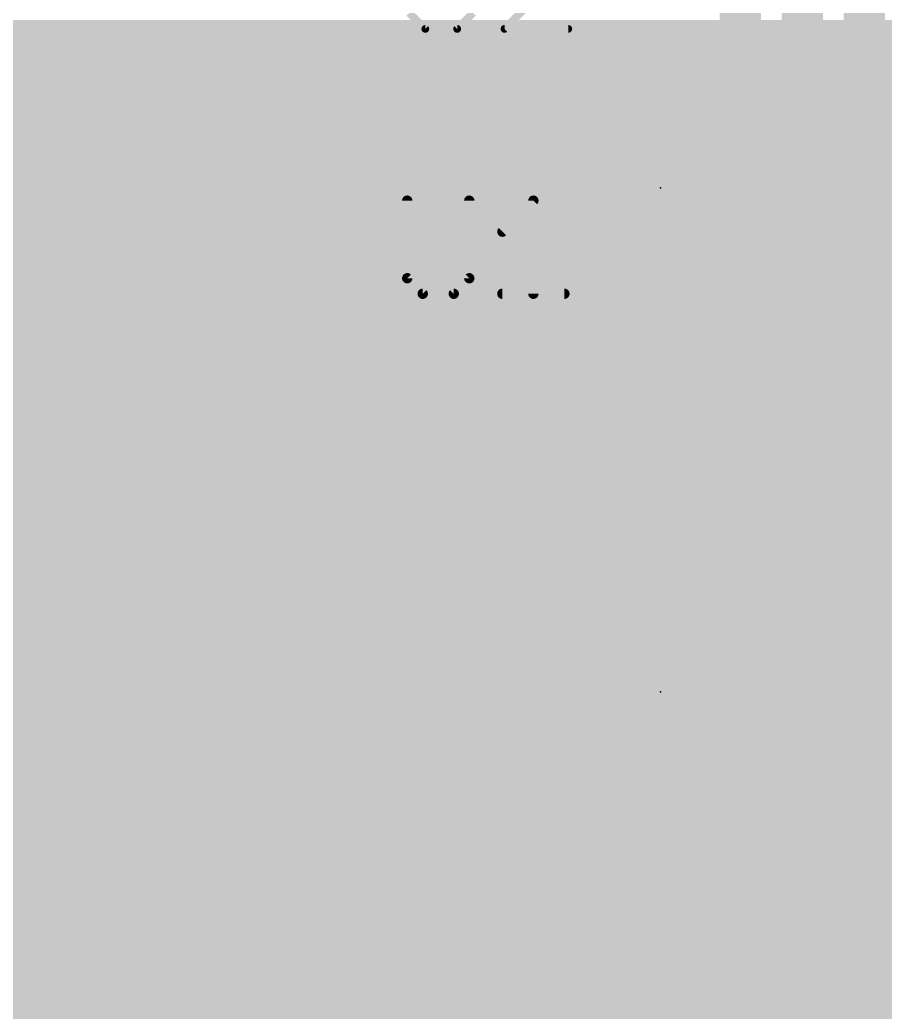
# Model space of a CAD drawing. Extents: x -0.2 to 42.2, y -0.3 to 59.1.
# Drawn here: x 8.31 to 16.82, y 19.71 to 29.46 of the extents above; entities that cross this region are included whole.
import ezdxf

# ---------------------------------------------------------------- set-up
doc = ezdxf.new("R2010")
doc.units = 0
for name, color, linetype in [('1', 22, 'CONTINUOUS'), ('16', 175, 'CONTINUOUS'), ('18', 82, 'CONTINUOUS'), ('21', 253, 'CONTINUOUS'), ('23', 7, 'CONTINUOUS'), ('25', 253, 'CONTINUOUS'), ('29', 253, 'CONTINUOUS'), ('30', 253, 'CONTINUOUS')]:
    doc.layers.add(name, color=color, linetype=linetype)

# ---------------------------------------------------------------- blocks, each defined once
blk = doc.blocks.new('RECT')
blk.add_solid([(-0.5, -0.5), (0.5, -0.5), (-0.5, 0.5), (0.5, 0.5)])
blk = doc.blocks.new('ROUNDV')
at = {"const_width": 0.5}
blk.add_lwpolyline([(0, -0.25, 1), (0, 0.25, 1), (0, -0.25)], format="xyb", dxfattribs=at)

msp = doc.modelspace()

# ---------------------------------------------------------------- linework, layer by layer
at = {"layer": '1'}
for points, const_width in [([(16.6116, 29.1209), (16.6116, 30.0933)], 0.4064), ([(16.002, 29.972), (16.002, 27.838)], 0.4064), ([(15.3924, 29.7195), (15.3924, 29.1209)], 0.4064), ([(4.9664, 29.2608), (15.3924, 29.2608)], 0.4064), ([(16.6116, 29.2608), (19.7104, 29.2608)], 0.4064), ([(12.3228, 29.1717), (12.2065, 29.1405)], 0.4064), ([(12.9862, 29.1717), (12.3228, 29.1717)], 0.4064), ([(12.9862, 28.0098), (12.9862, 29.1717)], 0.4064), ([(14.0432, 29.1717), (13.3798, 29.1717)], 0.4064), ([(13.3798, 29.1717), (13.3798, 28.0098)], 0.4064), ([(14.1595, 29.1405), (14.0432, 29.1717)], 0.4064), ([(12.1023, 29.0804), (12.0171, 28.9952)], 0.4064), ([(12.2065, 29.1405), (12.1023, 29.0804)], 0.4064), ([(14.2637, 29.0804), (14.1595, 29.1405)], 0.4064), ([(14.3489, 28.9952), (14.2637, 29.0804)], 0.4064), ([(15.0587, 29.1209), (14.8206, 28.8828)], 0.4064), ([(15.3924, 29.1209), (15.0587, 29.1209)], 0.4064), ([(16.9953, 29.1209), (16.6116, 29.1209)], 0.4064), ([(17.2334, 28.8828), (16.9953, 29.1209)], 0.4064), ([(12.0171, 28.9952), (11.957, 28.891)], 0.4064), ([(14.409, 28.891), (14.3489, 28.9952)], 0.4064), ([(11.957, 28.891), (11.9258, 28.7747)], 0.4064), ([(14.4402, 28.7747), (14.409, 28.891)], 0.4064), ([(14.8206, 28.8828), (14.8206, 26.7432)], 0.4064), ([(4.9664, 28.8544), (11.9472, 28.8544)], 0.4064), ([(11.9258, 28.7747), (11.9258, 28.0098)], 0.4064), ([(12.9862, 28.8544), (13.3798, 28.8544)], 0.4064), ([(14.4188, 28.8544), (14.8206, 28.8544)], 0.4064), ([(14.4402, 28.0098), (14.4402, 28.7747)], 0.4064), ([(4.4196, 28.448), (11.9258, 28.448)], 0.4064), ([(12.9862, 28.448), (13.3798, 28.448)], 0.4064), ([(14.4402, 28.448), (14.8206, 28.448)], 0.4064), ([(4.4196, 28.0416), (11.9258, 28.0416)], 0.4064), ([(11.9258, 28.0098), (12.9862, 28.0098)], 0.4064), ([(12.9862, 28.0416), (13.3798, 28.0416)], 0.4064), ([(13.3798, 28.0098), (12.9862, 28.0098)], 0.4064), ([(12.9862, 28.0098), (12.9862, 27.6162)], 0.4064), ([(13.3798, 27.6162), (13.3798, 28.0098)], 0.4064), ([(13.3798, 28.0098), (14.4402, 28.0098)], 0.4064), ([(14.4402, 28.0416), (14.8206, 28.0416)], 0.4064), ([(16.027, 27.813), (17.272, 27.813)], 0.6096), ([(16.002, 27.838), (16.027, 27.813)], 0.4064), ([(4.4196, 27.6352), (12.9862, 27.6352)], 0.4064), ([(12.9862, 27.6162), (11.9258, 27.6162)], 0.4064), ([(11.9258, 27.6162), (11.9258, 26.8513)], 0.4064), ([(12.9862, 26.4543), (12.9862, 27.6162)], 0.4064), ([(12.9862, 27.6162), (13.3798, 27.6162)], 0.4064), ([(13.3798, 27.6352), (14.8206, 27.6352)], 0.4064), ([(13.3798, 27.6162), (13.3798, 26.4543)], 0.4064), ([(14.4402, 27.6162), (13.3798, 27.6162)], 0.4064), ([(14.4402, 26.8513), (14.4402, 27.6162)], 0.4064), ([(4.4196, 27.2288), (11.9258, 27.2288)], 0.4064), ([(12.9862, 27.2288), (13.3798, 27.2288)], 0.4064), ([(14.4402, 27.2288), (14.8206, 27.2288)], 0.4064), ([(4.4196, 26.8224), (11.9335, 26.8224)], 0.4064), ([(11.9258, 26.8513), (11.957, 26.735)], 0.4064), ([(12.9862, 26.8224), (13.3798, 26.8224)], 0.4064), ([(14.409, 26.735), (14.4402, 26.8513)], 0.4064), ([(14.4325, 26.8224), (14.8206, 26.8224)], 0.4064), ([(11.957, 26.735), (12.0171, 26.6308)], 0.4064), ([(14.3489, 26.6308), (14.409, 26.735)], 0.4064), ([(14.8206, 26.7432), (15.0587, 26.5051)], 0.4064), ([(12.0171, 26.6308), (12.1023, 26.5456)], 0.4064), ([(14.2637, 26.5456), (14.3489, 26.6308)], 0.4064), ([(12.1023, 26.5456), (12.2065, 26.4855)], 0.4064), ([(14.1595, 26.4855), (14.2637, 26.5456)], 0.4064), ([(12.2065, 26.4855), (12.3228, 26.4543)], 0.4064), ([(12.3228, 26.4543), (12.9862, 26.4543)], 0.4064), ([(13.3798, 26.4543), (14.0432, 26.4543)], 0.4064), ([(14.0432, 26.4543), (14.1595, 26.4855)], 0.4064), ([(15.0587, 26.5051), (16.5354, 26.5051)], 0.4064), ([(16.5354, 26.5051), (16.5354, 25.0664)], 0.4064), ([(4.4196, 26.416), (16.5354, 26.416)], 0.4064), ([(10.3283, 26.2377), (10.212, 26.2065)], 0.4064), ([(11.4044, 26.2377), (10.3283, 26.2377)], 0.4064), ([(11.4044, 25.2726), (11.4044, 26.2377)], 0.4064), ([(12.6837, 26.2377), (11.6075, 26.2377)], 0.4064), ([(11.6075, 26.2377), (11.6075, 25.2726)], 0.4064), ([(12.8, 26.2065), (12.6837, 26.2377)], 0.4064), ([(10.1078, 26.1464), (10.0226, 26.0612)], 0.4064), ([(10.212, 26.2065), (10.1078, 26.1464)], 0.4064), ([(12.9042, 26.1464), (12.8, 26.2065)], 0.4064), ([(12.9893, 26.0612), (12.9042, 26.1464)], 0.4064), ([(10.0226, 26.0612), (9.9625, 25.957)], 0.4064), ([(13.0495, 25.957), (12.9893, 26.0612)], 0.4064), ([(4.4196, 26.0096), (9.9928, 26.0096)], 0.4064), ([(9.9625, 25.957), (9.9313, 25.8407)], 0.4064), ([(11.4044, 26.0096), (11.6075, 26.0096)], 0.4064), ([(13.0192, 26.0096), (16.5354, 26.0096)], 0.4064), ([(13.0807, 25.8407), (13.0495, 25.957)], 0.4064), ([(9.9313, 25.8407), (9.9313, 25.2726)], 0.4064), ([(13.0807, 25.2726), (13.0807, 25.8407)], 0.4064), ([(4.4196, 25.6032), (9.9313, 25.6032)], 0.4064), ([(11.4044, 25.6032), (11.6075, 25.6032)], 0.4064), ([(13.0807, 25.6032), (16.5354, 25.6032)], 0.4064), ([(9.9313, 25.2726), (11.4044, 25.2726)], 0.4064), ([(11.6075, 25.2726), (11.4044, 25.2726)], 0.4064), ([(11.4044, 25.2726), (11.4044, 25.0694)], 0.4064), ([(11.6076, 25.0694), (11.6076, 25.2726)], 0.4064), ([(11.6076, 25.2726), (13.0807, 25.2726)], 0.4064), ([(4.4196, 25.1968), (11.4044, 25.1968)], 0.4064), ([(11.6076, 25.1968), (16.5354, 25.1968)], 0.4064), ([(11.4044, 25.0694), (9.9313, 25.0694)], 0.4064), ([(9.9313, 25.0694), (9.9313, 24.5013)], 0.4064), ([(11.4044, 24.1043), (11.4044, 25.0694)], 0.4064), ([(11.4044, 25.0694), (11.6075, 25.0694)], 0.4064), ([(11.6075, 25.0694), (11.6075, 24.1043)], 0.4064), ([(13.0807, 25.0694), (11.6076, 25.0694)], 0.4064), ([(13.0807, 24.5013), (13.0807, 25.0694)], 0.4064), ([(16.4357, 25.0664), (16.1976, 24.8283)], 0.4064), ([(16.5354, 25.0664), (16.4357, 25.0664)], 0.4064), ([(4.4196, 24.7904), (9.9313, 24.7904)], 0.4064), ([(11.4044, 24.7904), (11.6075, 24.7904)], 0.4064), ([(13.0807, 24.7904), (16.1976, 24.7904)], 0.4064), ([(16.1976, 24.8283), (16.1976, 23.5712)], 0.4064), ([(9.9313, 24.5013), (9.9625, 24.385)], 0.4064), ([(13.0495, 24.385), (13.0807, 24.5013)], 0.4064), ([(7.6692, 24.384), (9.963, 24.384)], 0.4064), ([(9.9625, 24.385), (10.0226, 24.2808)], 0.4064), ([(11.4044, 24.384), (11.6075, 24.384)], 0.4064), ([(12.9893, 24.2808), (13.0495, 24.385)], 0.4064), ([(13.0489, 24.384), (16.1976, 24.384)], 0.4064), ([(10.0226, 24.2808), (10.1078, 24.1956)], 0.4064), ([(12.9042, 24.1956), (12.9893, 24.2808)], 0.4064), ([(10.1078, 24.1956), (10.212, 24.1355)], 0.4064), ([(12.8, 24.1355), (12.9042, 24.1956)], 0.4064), ([(10.212, 24.1355), (10.3283, 24.1043)], 0.4064), ([(10.3283, 24.1043), (11.4044, 24.1043)], 0.4064), ([(11.6075, 24.1043), (12.6837, 24.1043)], 0.4064), ([(12.6837, 24.1043), (12.8, 24.1355)], 0.4064), ([(7.7087, 23.9776), (16.1976, 23.9776)], 0.4064), ([(10.2202, 23.8759), (9.9821, 23.6378)], 0.4064), ([(12.7918, 23.8759), (10.2202, 23.8759)], 0.4064), ([(13.0299, 23.6378), (12.7918, 23.8759)], 0.4064), ([(9.9821, 23.6378), (9.9821, 22.0822)], 0.4064), ([(13.0299, 23.5712), (13.0299, 23.6378)], 0.4064), ([(6.5468, 23.5712), (9.9821, 23.5712)], 0.4064), ([(16.1976, 23.5712), (13.0299, 23.5712)], 0.4064), ([(13.0299, 23.5712), (16.1976, 23.5712)], 0.4064), ([(7.7087, 23.1648), (9.9821, 23.1648)], 0.4064), ([(11.506, 22.86), (17.145, 22.86)], 0.6096), ([(7.7087, 22.7584), (9.9821, 22.7584)], 0.4064), ([(7.6403, 22.352), (9.9821, 22.352)], 0.4064), ([(13.0299, 22.0822), (13.0299, 22.1488)], 0.4064), ([(13.0299, 22.1488), (16.1976, 22.1488)], 0.4064), ([(16.1976, 22.1488), (16.1976, 20.8917)], 0.4064), ([(9.9821, 22.0822), (10.2202, 21.8441)], 0.4064), ([(12.7918, 21.8441), (13.0299, 22.0822)], 0.4064), ([(4.4196, 21.9456), (10.1187, 21.9456)], 0.4064), ([(12.8933, 21.9456), (16.1976, 21.9456)], 0.4064), ([(10.2202, 21.8441), (12.7918, 21.8441)], 0.4064), ([(10.2202, 21.5649), (9.9821, 21.3268)], 0.4064), ([(12.7918, 21.5649), (10.2202, 21.5649)], 0.4064), ([(13.0299, 21.3268), (12.7918, 21.5649)], 0.4064), ([(7.636, 21.5392), (10.1945, 21.5392)], 0.4064), ([(12.8175, 21.5392), (16.1976, 21.5392)], 0.4064), ([(9.9821, 21.2602), (7.6579, 21.2602)], 0.4064), ([(9.9821, 21.3268), (9.9821, 21.2602)], 0.4064), ([(13.0299, 19.7712), (13.0299, 21.3268)], 0.4064), ([(13.0299, 21.1328), (16.1976, 21.1328)], 0.4064), ([(16.1976, 20.8917), (16.4338, 20.6555)], 0.4064), ([(13.0299, 20.7264), (16.3629, 20.7264)], 0.4064), ([(6.35, 20.549), (11.506, 20.549)], 0.6096), ([(16.4338, 20.6555), (16.4338, 15.5346)], 0.4064), ([(13.0299, 20.32), (16.4338, 20.32)], 0.4064), ([(13.0299, 19.9136), (16.4338, 19.9136)], 0.4064), ([(7.6579, 19.8378), (9.9821, 19.8378)], 0.4064), ([(9.9821, 19.8378), (9.9821, 19.7712)], 0.4064), ([(9.9821, 19.7712), (10.2202, 19.5331)], 0.4064), ([(12.7918, 19.5331), (13.0299, 19.7712)], 0.4064), ([(7.5844, 19.5072), (16.4338, 19.5072)], 0.4064), ([(10.2202, 19.5331), (12.7918, 19.5331)], 0.4064)]:
    msp.add_lwpolyline(points, dxfattribs=dict(at, const_width=const_width))
for points, const_width in [([(15.3924, 29.1592, 1), (15.3924, 29.3624)], 0.2032), ([(16.6116, 29.3624, 1), (16.6116, 29.1592)], 0.2032), ([(12.3228, 29.2733, 1), (12.3228, 29.0701)], 0.2032), ([(12.3491, 29.0736, 1), (12.2965, 29.2698)], 0.2032), ([(13.0878, 29.1717, 1), (12.8846, 29.1717)], 0.2032), ([(12.9862, 29.0701, 1), (12.9862, 29.2733)], 0.2032), ([(13.3798, 29.2733, 1), (13.3798, 29.0701)], 0.2032), ([(13.4814, 29.1717, 1), (13.2782, 29.1717)], 0.2032), ([(14.0695, 29.2698, 1), (14.0169, 29.0736)], 0.2032), ([(14.0432, 29.0701, 1), (14.0432, 29.2733)], 0.2032), ([(12.0515, 29.1683, 1), (12.1531, 28.9924)], 0.2032), ([(12.1741, 29.0085, 1), (12.0304, 29.1522)], 0.2032), ([(12.1802, 29.2387, 1), (12.2328, 29.0424)], 0.2032), ([(12.2573, 29.0526, 1), (12.1557, 29.2285)], 0.2032), ([(14.2103, 29.2285, 1), (14.1087, 29.0526)], 0.2032), ([(14.1332, 29.0424, 1), (14.1858, 29.2387)], 0.2032), ([(14.3356, 29.1522, 1), (14.1919, 29.0085)], 0.2032), ([(14.2129, 28.9924, 1), (14.3145, 29.1683)], 0.2032), ([(15.0587, 29.2225, 1), (15.0587, 29.0193)], 0.2032), ([(15.1305, 29.0491, 1), (14.9868, 29.1927)], 0.2032), ([(15.3924, 29.0193, 1), (15.3924, 29.2225)], 0.2032), ([(16.6116, 29.2225, 1), (16.6116, 29.0193)], 0.2032), ([(17.0672, 29.1927, 1), (16.9235, 29.0491)], 0.2032), ([(11.9453, 29.0671, 1), (12.089, 28.9234)], 0.2032), ([(12.1051, 28.9444, 1), (11.9292, 29.046)], 0.2032), ([(14.4368, 29.046, 1), (14.2609, 28.9444)], 0.2032), ([(14.277, 28.9234, 1), (14.4207, 29.0671)], 0.2032), ([(15.2908, 29.1209, 1), (15.494, 29.1209)], 0.2032), ([(16.51, 29.1209, 1), (16.7132, 29.1209)], 0.2032), ([(12.0551, 28.8647, 1), (11.8588, 28.9173)], 0.2032), ([(14.5072, 28.9173, 1), (14.3109, 28.8647)], 0.2032), ([(14.9222, 28.8828, 1), (14.719, 28.8828)], 0.2032), ([(12.0274, 28.7747, 1), (11.8242, 28.7747)], 0.2032), ([(11.869, 28.9418, 1), (12.0449, 28.8402)], 0.2032), ([(11.9472, 28.7528, 1), (11.9472, 28.956)], 0.2032), ([(12.9862, 28.956, 1), (12.9862, 28.7528)], 0.2032), ([(13.3798, 28.7528, 1), (13.3798, 28.956)], 0.2032), ([(14.4188, 28.956, 1), (14.4188, 28.7528)], 0.2032), ([(14.3211, 28.8402, 1), (14.497, 28.9418)], 0.2032), ([(14.5418, 28.7747, 1), (14.3386, 28.7747)], 0.2032), ([(14.7488, 28.9547, 1), (14.8924, 28.811)], 0.2032), ([(14.8206, 28.7528, 1), (14.8206, 28.956)], 0.2032), ([(11.8277, 28.801, 1), (12.0239, 28.7484)], 0.2032), ([(14.3421, 28.7484, 1), (14.5383, 28.801)], 0.2032), ([(11.9258, 28.3464, 1), (11.9258, 28.5496)], 0.2032), ([(12.9862, 28.5496, 1), (12.9862, 28.3464)], 0.2032), ([(13.3798, 28.3464, 1), (13.3798, 28.5496)], 0.2032), ([(14.4402, 28.5496, 1), (14.4402, 28.3464)], 0.2032), ([(14.8206, 28.3464, 1), (14.8206, 28.5496)], 0.2032), ([(11.9258, 28.1114, 1), (11.9258, 27.9082)], 0.2032), ([(11.9258, 27.94, 1), (11.9258, 28.1432)], 0.2032), ([(12.9862, 28.1432, 1), (12.9862, 27.94)], 0.2032), ([(12.9862, 28.1114, 1), (12.9862, 27.9082)], 0.2032), ([(13.0878, 28.0098, 1), (12.8846, 28.0098)], 0.2032), ([(12.9862, 27.9082, 1), (12.9862, 28.1114)], 0.2032), ([(13.4814, 28.0098, 1), (13.2782, 28.0098)], 0.2032), ([(13.3798, 28.1114, 1), (13.3798, 27.9082)], 0.2032), ([(13.3798, 27.94, 1), (13.3798, 28.1432)], 0.2032), ([(13.3798, 27.9082, 1), (13.3798, 28.1114)], 0.2032), ([(14.4402, 28.1432, 1), (14.4402, 27.94)], 0.2032), ([(14.4402, 27.9082, 1), (14.4402, 28.1114)], 0.2032), ([(14.8206, 27.94, 1), (14.8206, 28.1432)], 0.2032), ([(11.8242, 28.0098, 1), (12.0274, 28.0098)], 0.2032), ([(12.8846, 28.0098, 1), (13.0878, 28.0098)], 0.2032), ([(13.2782, 28.0098, 1), (13.4814, 28.0098)], 0.2032), ([(14.3386, 28.0098, 1), (14.5418, 28.0098)], 0.2032), ([(16.027, 27.9654, 1), (16.027, 27.6606)], 0.3048), ([(16.0738, 27.9098, 1), (15.9302, 27.7662)], 0.2032), ([(15.9004, 27.838, 1), (16.1036, 27.838)], 0.2032), ([(15.9552, 27.7412, 1), (16.0988, 27.8848)], 0.2032), ([(11.9258, 27.7178, 1), (11.9258, 27.5146)], 0.2032), ([(12.0274, 27.6162, 1), (11.8242, 27.6162)], 0.2032), ([(13.0878, 27.6162, 1), (12.8846, 27.6162)], 0.2032), ([(12.9862, 27.7178, 1), (12.9862, 27.5146)], 0.2032), ([(12.9862, 27.5336, 1), (12.9862, 27.7368)], 0.2032), ([(12.9862, 27.5146, 1), (12.9862, 27.7178)], 0.2032), ([(13.3798, 27.7368, 1), (13.3798, 27.5336)], 0.2032), ([(13.4814, 27.6162, 1), (13.2782, 27.6162)], 0.2032), ([(13.3798, 27.7178, 1), (13.3798, 27.5146)], 0.2032), ([(13.3798, 27.5146, 1), (13.3798, 27.7178)], 0.2032), ([(14.5418, 27.6162, 1), (14.3386, 27.6162)], 0.2032), ([(14.4402, 27.5146, 1), (14.4402, 27.7178)], 0.2032), ([(14.8206, 27.5336, 1), (14.8206, 27.7368)], 0.2032), ([(12.8846, 27.6162, 1), (13.0878, 27.6162)], 0.2032), ([(13.2782, 27.6162, 1), (13.4814, 27.6162)], 0.2032), ([(11.9258, 27.1272, 1), (11.9258, 27.3304)], 0.2032), ([(12.9862, 27.3304, 1), (12.9862, 27.1272)], 0.2032), ([(13.3798, 27.1272, 1), (13.3798, 27.3304)], 0.2032), ([(14.4402, 27.3304, 1), (14.4402, 27.1272)], 0.2032), ([(14.8206, 27.1272, 1), (14.8206, 27.3304)], 0.2032), ([(12.0239, 26.8776, 1), (11.8277, 26.825)], 0.2032), ([(11.9335, 26.7208, 1), (11.9335, 26.924)], 0.2032), ([(12.9862, 26.924, 1), (12.9862, 26.7208)], 0.2032), ([(13.3798, 26.7208, 1), (13.3798, 26.924)], 0.2032), ([(14.4325, 26.924, 1), (14.4325, 26.7208)], 0.2032), ([(14.5383, 26.825, 1), (14.3421, 26.8776)], 0.2032), ([(14.8206, 26.7208, 1), (14.8206, 26.924)], 0.2032), ([(11.8242, 26.8513, 1), (12.0274, 26.8513)], 0.2032), ([(12.0449, 26.7858, 1), (11.869, 26.6842)], 0.2032), ([(14.497, 26.6842, 1), (14.3211, 26.7858)], 0.2032), ([(14.3386, 26.8513, 1), (14.5418, 26.8513)], 0.2032), ([(14.8924, 26.815, 1), (14.7488, 26.6713)], 0.2032), ([(11.8588, 26.7087, 1), (12.0551, 26.7613)], 0.2032), ([(12.089, 26.7026, 1), (11.9453, 26.5589)], 0.2032), ([(14.4207, 26.5589, 1), (14.277, 26.7026)], 0.2032), ([(14.3109, 26.7613, 1), (14.5072, 26.7087)], 0.2032), ([(14.719, 26.7432, 1), (14.9222, 26.7432)], 0.2032), ([(11.9292, 26.58, 1), (12.1051, 26.6816)], 0.2032), ([(12.1531, 26.6336, 1), (12.0515, 26.4577)], 0.2032), ([(14.3145, 26.4577, 1), (14.2129, 26.6336)], 0.2032), ([(14.2609, 26.6816, 1), (14.4368, 26.58)], 0.2032), ([(12.0304, 26.4738, 1), (12.1741, 26.6175)], 0.2032), ([(12.2328, 26.5836, 1), (12.1802, 26.3873)], 0.2032), ([(12.1557, 26.3975, 1), (12.2573, 26.5734)], 0.2032), ([(12.3228, 26.5559, 1), (12.3228, 26.3527)], 0.2032), ([(12.2965, 26.3562, 1), (12.3491, 26.5524)], 0.2032), ([(12.9862, 26.3527, 1), (12.9862, 26.5559)], 0.2032), ([(13.3798, 26.5559, 1), (13.3798, 26.3527)], 0.2032), ([(14.0169, 26.5524, 1), (14.0695, 26.3562)], 0.2032), ([(14.0432, 26.3527, 1), (14.0432, 26.5559)], 0.2032), ([(14.1087, 26.5734, 1), (14.2103, 26.3975)], 0.2032), ([(14.1858, 26.3873, 1), (14.1332, 26.5836)], 0.2032), ([(14.1919, 26.6175, 1), (14.3356, 26.4738)], 0.2032), ([(15.0587, 26.6067, 1), (15.0587, 26.4035)], 0.2032), ([(14.9868, 26.4333, 1), (15.1305, 26.5769)], 0.2032), ([(16.637, 26.5051, 1), (16.4338, 26.5051)], 0.2032), ([(16.5354, 26.4035, 1), (16.5354, 26.6067)], 0.2032), ([(12.8846, 26.4543, 1), (13.0878, 26.4543)], 0.2032), ([(13.2782, 26.4543, 1), (13.4814, 26.4543)], 0.2032), ([(16.5354, 26.3144, 1), (16.5354, 26.5176)], 0.2032), ([(10.3283, 26.3393, 1), (10.3283, 26.1361)], 0.2032), ([(10.3546, 26.1396, 1), (10.302, 26.3358)], 0.2032), ([(11.506, 26.2377, 1), (11.3028, 26.2377)], 0.2032), ([(11.4044, 26.1361, 1), (11.4044, 26.3393)], 0.2032), ([(11.6075, 26.3393, 1), (11.6075, 26.1361)], 0.2032), ([(11.7091, 26.2377, 1), (11.506, 26.2377)], 0.2032), ([(12.71, 26.3358, 1), (12.6574, 26.1396)], 0.2032), ([(12.6837, 26.1361, 1), (12.6837, 26.3393)], 0.2032), ([(10.057, 26.2343, 1), (10.1586, 26.0584)], 0.2032), ([(10.1796, 26.0745, 1), (10.0359, 26.2182)], 0.2032), ([(10.1857, 26.3047, 1), (10.2383, 26.1084)], 0.2032), ([(10.2628, 26.1186, 1), (10.1612, 26.2945)], 0.2032), ([(12.8508, 26.2945, 1), (12.7492, 26.1186)], 0.2032), ([(12.7737, 26.1084, 1), (12.8263, 26.3047)], 0.2032), ([(12.9761, 26.2182, 1), (12.8324, 26.0745)], 0.2032), ([(12.8534, 26.0584, 1), (12.955, 26.2343)], 0.2032), ([(10.1106, 26.0104, 1), (9.9347, 26.112)], 0.2032), ([(13.0773, 26.112, 1), (12.9014, 26.0104)], 0.2032), ([(10.0606, 25.9307, 1), (9.8643, 25.9833)], 0.2032), ([(9.9508, 26.1331, 1), (10.0945, 25.9894)], 0.2032), ([(9.9928, 25.908, 1), (9.9928, 26.1112)], 0.2032), ([(11.4044, 26.1112, 1), (11.4044, 25.908)], 0.2032), ([(11.6075, 25.908, 1), (11.6075, 26.1112)], 0.2032), ([(12.9175, 25.9894, 1), (13.0612, 26.1331)], 0.2032), ([(13.0192, 26.1112, 1), (13.0192, 25.908)], 0.2032), ([(13.1477, 25.9833, 1), (12.9514, 25.9307)], 0.2032), ([(16.5354, 25.908, 1), (16.5354, 26.1112)], 0.2032), ([(10.0329, 25.8407, 1), (9.8297, 25.8407)], 0.2032), ([(9.8745, 26.0078, 1), (10.0504, 25.9062)], 0.2032), ([(12.9616, 25.9062, 1), (13.1375, 26.0078)], 0.2032), ([(13.1823, 25.8407, 1), (12.9791, 25.8407)], 0.2032), ([(9.8332, 25.867, 1), (10.0294, 25.8144)], 0.2032), ([(12.9826, 25.8144, 1), (13.1788, 25.867)], 0.2032), ([(9.9313, 25.5016, 1), (9.9313, 25.7048)], 0.2032), ([(11.4044, 25.7048, 1), (11.4044, 25.5016)], 0.2032), ([(11.6075, 25.5016, 1), (11.6075, 25.7048)], 0.2032), ([(13.0807, 25.7048, 1), (13.0807, 25.5016)], 0.2032), ([(16.5354, 25.5016, 1), (16.5354, 25.7048)], 0.2032), ([(9.9313, 25.3742, 1), (9.9313, 25.171)], 0.2032), ([(11.4044, 25.3742, 1), (11.4044, 25.171)], 0.2032), ([(11.506, 25.2726, 1), (11.3028, 25.2726)], 0.2032), ([(11.4044, 25.171, 1), (11.4044, 25.3742)], 0.2032), ([(11.7092, 25.2726, 1), (11.506, 25.2726)], 0.2032), ([(11.6076, 25.3742, 1), (11.6076, 25.171)], 0.2032), ([(11.6075, 25.171, 1), (11.6075, 25.3742)], 0.2032), ([(13.0807, 25.171, 1), (13.0807, 25.3742)], 0.2032), ([(9.8297, 25.2726, 1), (10.0329, 25.2726)], 0.2032), ([(11.3028, 25.2726, 1), (11.506, 25.2726)], 0.2032), ([(11.4044, 25.0952, 1), (11.4044, 25.2984)], 0.2032), ([(11.6076, 25.2984, 1), (11.6076, 25.0952)], 0.2032), ([(11.506, 25.2726, 1), (11.7091, 25.2726)], 0.2032), ([(12.9791, 25.2726, 1), (13.1823, 25.2726)], 0.2032), ([(16.5354, 25.0952, 1), (16.5354, 25.2984)], 0.2032), ([(9.9313, 25.171, 1), (9.9313, 24.9678)], 0.2032), ([(10.0329, 25.0694, 1), (9.8297, 25.0694)], 0.2032), ([(11.506, 25.0694, 1), (11.3028, 25.0694)], 0.2032), ([(11.4044, 25.171, 1), (11.4044, 24.9678)], 0.2032), ([(11.4044, 24.9678, 1), (11.4044, 25.171)], 0.2032), ([(11.6076, 25.171, 1), (11.6076, 24.9678)], 0.2032), ([(11.7091, 25.0694, 1), (11.506, 25.0694)], 0.2032), ([(11.6075, 24.9678, 1), (11.6075, 25.171)], 0.2032), ([(13.1823, 25.0694, 1), (12.9791, 25.0694)], 0.2032), ([(13.0807, 24.9678, 1), (13.0807, 25.171)], 0.2032), ([(16.4357, 25.168, 1), (16.4357, 24.9648)], 0.2032), ([(16.5075, 24.9946, 1), (16.3638, 25.1382)], 0.2032), ([(16.5354, 24.9648, 1), (16.5354, 25.168)], 0.2032), ([(11.3028, 25.0694, 1), (11.506, 25.0694)], 0.2032), ([(11.506, 25.0694, 1), (11.7092, 25.0694)], 0.2032), ([(16.4338, 25.0664, 1), (16.637, 25.0664)], 0.2032), ([(9.9313, 24.6888, 1), (9.9313, 24.892)], 0.2032), ([(11.4044, 24.892, 1), (11.4044, 24.6888)], 0.2032), ([(11.6075, 24.6888, 1), (11.6075, 24.892)], 0.2032), ([(13.0807, 24.892, 1), (13.0807, 24.6888)], 0.2032), ([(16.2992, 24.8283, 1), (16.096, 24.8283)], 0.2032), ([(16.1258, 24.9002, 1), (16.2694, 24.7565)], 0.2032), ([(16.1976, 24.6888, 1), (16.1976, 24.892)], 0.2032), ([(10.0294, 24.5276, 1), (9.8332, 24.475)], 0.2032), ([(13.1788, 24.475, 1), (12.9826, 24.5276)], 0.2032), ([(9.8297, 24.5013, 1), (10.0329, 24.5013)], 0.2032), ([(10.0504, 24.4358, 1), (9.8745, 24.3342)], 0.2032), ([(9.963, 24.2824, 1), (9.963, 24.4856)], 0.2032), ([(11.4044, 24.4856, 1), (11.4044, 24.2824)], 0.2032), ([(11.6075, 24.2824, 1), (11.6075, 24.4856)], 0.2032), ([(13.0489, 24.4856, 1), (13.0489, 24.2824)], 0.2032), ([(13.1375, 24.3342, 1), (12.9616, 24.4358)], 0.2032), ([(12.9791, 24.5013, 1), (13.1823, 24.5013)], 0.2032), ([(16.1976, 24.2824, 1), (16.1976, 24.4856)], 0.2032), ([(9.8643, 24.3587, 1), (10.0606, 24.4113)], 0.2032), ([(10.0945, 24.3526, 1), (9.9508, 24.2089)], 0.2032), ([(13.0612, 24.2089, 1), (12.9175, 24.3526)], 0.2032), ([(12.9514, 24.4113, 1), (13.1477, 24.3587)], 0.2032), ([(9.9347, 24.23, 1), (10.1106, 24.3316)], 0.2032), ([(10.1586, 24.2836, 1), (10.057, 24.1077)], 0.2032), ([(12.955, 24.1077, 1), (12.8534, 24.2836)], 0.2032), ([(12.9014, 24.3316, 1), (13.0773, 24.23)], 0.2032), ([(10.0359, 24.1238, 1), (10.1796, 24.2675)], 0.2032), ([(10.2383, 24.2336, 1), (10.1857, 24.0373)], 0.2032), ([(10.1612, 24.0475, 1), (10.2628, 24.2234)], 0.2032), ([(10.3283, 24.2059, 1), (10.3283, 24.0027)], 0.2032), ([(10.302, 24.0062, 1), (10.3546, 24.2024)], 0.2032), ([(11.4044, 24.0027, 1), (11.4044, 24.2059)], 0.2032), ([(11.6075, 24.2059, 1), (11.6075, 24.0027)], 0.2032), ([(12.6574, 24.2024, 1), (12.71, 24.0062)], 0.2032), ([(12.6837, 24.0027, 1), (12.6837, 24.2059)], 0.2032), ([(12.7492, 24.2234, 1), (12.8508, 24.0475)], 0.2032), ([(12.8263, 24.0373, 1), (12.7737, 24.2336)], 0.2032), ([(12.8324, 24.2675, 1), (12.9761, 24.1238)], 0.2032), ([(11.3028, 24.1043, 1), (11.506, 24.1043)], 0.2032), ([(11.506, 24.1043, 1), (11.7091, 24.1043)], 0.2032), ([(16.1976, 23.876, 1), (16.1976, 24.0792)], 0.2032), ([(10.2202, 23.9775, 1), (10.2202, 23.7743)], 0.2032), ([(10.292, 23.8041, 1), (10.1483, 23.9477)], 0.2032), ([(12.8637, 23.9477, 1), (12.72, 23.8041)], 0.2032), ([(12.7918, 23.7743, 1), (12.7918, 23.9775)], 0.2032), ([(10.0837, 23.6378, 1), (9.8805, 23.6378)], 0.2032), ([(9.9103, 23.7097, 1), (10.0539, 23.566)], 0.2032), ([(13.1315, 23.6378, 1), (12.9283, 23.6378)], 0.2032), ([(12.9581, 23.566, 1), (13.1017, 23.7097)], 0.2032), ([(9.9821, 23.4696, 1), (9.9821, 23.6728)], 0.2032), ([(13.0299, 23.6728, 1), (13.0299, 23.4696)], 0.2032), ([(13.0299, 23.6728, 1), (13.0299, 23.4696)], 0.2032), ([(16.1976, 23.4696, 1), (16.1976, 23.6728)], 0.2032), ([(16.1976, 23.4696, 1), (16.1976, 23.6728)], 0.2032), ([(12.9283, 23.5712, 1), (13.1315, 23.5712)], 0.2032), ([(16.096, 23.5712, 1), (16.2992, 23.5712)], 0.2032), ([(9.9821, 23.0632, 1), (9.9821, 23.2664)], 0.2032), ([(11.506, 23.0124, 1), (11.506, 22.7076)], 0.3048), ([(9.9821, 22.6568, 1), (9.9821, 22.86)], 0.2032), ([(9.9821, 22.2504, 1), (9.9821, 22.4536)], 0.2032), ([(13.1315, 22.1488, 1), (12.9283, 22.1488)], 0.2032), ([(13.0299, 22.2504, 1), (13.0299, 22.0472)], 0.2032), ([(16.2992, 22.1488, 1), (16.096, 22.1488)], 0.2032), ([(16.1976, 22.0472, 1), (16.1976, 22.2504)], 0.2032), ([(10.0539, 22.154, 1), (9.9103, 22.0103)], 0.2032), ([(13.1017, 22.0103, 1), (12.9581, 22.154)], 0.2032), ([(9.8805, 22.0822, 1), (10.0837, 22.0822)], 0.2032), ([(10.1187, 21.844, 1), (10.1187, 22.0472)], 0.2032), ([(12.8933, 22.0472, 1), (12.8933, 21.844)], 0.2032), ([(12.9283, 22.0822, 1), (13.1315, 22.0822)], 0.2032), ([(16.1976, 21.844, 1), (16.1976, 22.0472)], 0.2032), ([(10.2202, 21.9457, 1), (10.2202, 21.7425)], 0.2032), ([(12.7918, 21.7425, 1), (12.7918, 21.9457)], 0.2032), ([(10.1483, 21.7723, 1), (10.292, 21.9159)], 0.2032), ([(12.72, 21.9159, 1), (12.8637, 21.7723)], 0.2032), ([(10.2202, 21.6665, 1), (10.2202, 21.4633)], 0.2032), ([(10.292, 21.4931, 1), (10.1483, 21.6367)], 0.2032), ([(12.8637, 21.6367, 1), (12.72, 21.4931)], 0.2032), ([(12.7918, 21.4633, 1), (12.7918, 21.6665)], 0.2032), ([(10.1945, 21.4376, 1), (10.1945, 21.6408)], 0.2032), ([(12.8175, 21.6408, 1), (12.8175, 21.4376)], 0.2032), ([(16.1976, 21.4376, 1), (16.1976, 21.6408)], 0.2032), ([(10.0837, 21.3268, 1), (9.8805, 21.3268)], 0.2032), ([(9.9103, 21.3987, 1), (10.0539, 21.255)], 0.2032), ([(9.9821, 21.1586, 1), (9.9821, 21.3618)], 0.2032), ([(13.1315, 21.3268, 1), (12.9283, 21.3268)], 0.2032), ([(12.9581, 21.255, 1), (13.1017, 21.3987)], 0.2032), ([(9.8805, 21.2602, 1), (10.0837, 21.2602)], 0.2032), ([(13.0299, 21.2344, 1), (13.0299, 21.0312)], 0.2032), ([(16.1976, 21.0312, 1), (16.1976, 21.2344)], 0.2032), ([(16.2694, 20.9635, 1), (16.1258, 20.8198)], 0.2032), ([(16.096, 20.8917, 1), (16.2992, 20.8917)], 0.2032), ([(13.0299, 20.828, 1), (13.0299, 20.6248)], 0.2032), ([(16.3629, 20.6248, 1), (16.3629, 20.828)], 0.2032), ([(11.506, 20.3966, 1), (11.506, 20.7014)], 0.3048), ([(16.5354, 20.6555, 1), (16.3322, 20.6555)], 0.2032), ([(16.362, 20.5836, 1), (16.5056, 20.7273)], 0.2032), ([(13.0299, 20.4216, 1), (13.0299, 20.2184)], 0.2032), ([(16.4338, 20.2184, 1), (16.4338, 20.4216)], 0.2032), ([(13.0299, 20.0152, 1), (13.0299, 19.812)], 0.2032), ([(16.4338, 19.812, 1), (16.4338, 20.0152)], 0.2032), ([(10.0837, 19.8378, 1), (9.8805, 19.8378)], 0.2032), ([(9.9821, 19.7362, 1), (9.9821, 19.9394)], 0.2032), ([(10.0539, 19.843, 1), (9.9103, 19.6993)], 0.2032), ([(13.1017, 19.6993, 1), (12.9581, 19.843)], 0.2032), ([(9.8805, 19.7712, 1), (10.0837, 19.7712)], 0.2032), ([(12.9283, 19.7712, 1), (13.1315, 19.7712)], 0.2032), ([(10.2202, 19.6347, 1), (10.2202, 19.4315)], 0.2032), ([(12.7918, 19.4315, 1), (12.7918, 19.6347)], 0.2032)]:
    msp.add_lwpolyline(points, format="xyb", dxfattribs=dict(at, const_width=const_width))
at = {"layer": '16', "const_width": 0.4064}
for points in [[(1.4224, 29.2608), (40.5776, 29.2608)], [(1.4224, 28.8544), (40.5776, 28.8544)], [(1.4224, 28.448), (40.5776, 28.448)], [(1.4224, 28.0416), (40.5776, 28.0416)], [(1.4224, 27.6352), (40.5776, 27.6352)], [(1.4224, 27.2288), (40.5776, 27.2288)], [(1.4224, 26.8224), (40.5776, 26.8224)], [(1.4224, 26.416), (40.5776, 26.416)], [(1.4224, 26.0096), (40.5776, 26.0096)], [(1.4224, 25.6032), (40.5776, 25.6032)], [(1.4224, 25.1968), (40.5776, 25.1968)], [(1.4224, 24.7904), (40.5776, 24.7904)], [(1.4224, 24.384), (40.5776, 24.384)], [(1.4224, 23.9776), (40.5776, 23.9776)], [(1.4224, 23.5712), (40.5776, 23.5712)], [(1.4224, 23.1648), (40.5776, 23.1648)], [(1.4224, 22.7584), (40.5776, 22.7584)], [(1.4224, 22.352), (40.5776, 22.352)], [(1.4224, 21.9456), (40.5776, 21.9456)], [(1.4224, 21.5392), (40.5776, 21.5392)], [(1.4224, 21.1328), (40.5776, 21.1328)], [(1.4224, 20.7264), (40.5776, 20.7264)], [(1.4224, 20.32), (40.5776, 20.32)], [(1.4224, 19.9136), (40.5776, 19.9136)], [(1.4224, 19.5072), (40.5776, 19.5072)]]:
    msp.add_lwpolyline(points, dxfattribs=at)
at = {"layer": '21', "const_width": 0.2032}
for points in [[(12.827, 19.583), (12.827, 26.137)], [(12.827, 26.137), (16.383, 26.137)], [(16.383, 26.137), (16.383, 19.583)]]:
    msp.add_lwpolyline(points, dxfattribs=at)
at = {"layer": '21', "const_width": 0.1016}
for points in [[(12.8778, 26.137, 1), (12.7762, 26.137)], [(12.827, 26.1878, 1), (12.827, 26.0862)], [(16.4338, 26.137, 1), (16.3322, 26.137)], [(16.383, 26.0862, 1), (16.383, 26.1878)]]:
    msp.add_lwpolyline(points, format="xyb", dxfattribs=at)
at = {"layer": '23'}
for p in [(14.605, 27.813), (14.605, 22.86)]:
    msp.add_point(p, dxfattribs=at)
at = {"layer": '25'}
for points, const_width in [([(13.0726, 29.3751), (13.6997, 30.0022)], 0.0762), ([(12.1371, 29.5319), (12.2938, 29.3751)], 0.0762), ([(12.6074, 29.3751), (12.7641, 29.5319)], 0.0762), ([(12.2938, 29.3751), (12.6074, 29.3751)], 0.0762), ([(13.6997, 29.3751), (13.0726, 29.3751)], 0.0762), ([(12.1158, 27.6868), (12.1158, 26.9241)], 0.1016), ([(12.7259, 26.9241), (12.7259, 27.6868)], 0.1016), ([(13.0513, 27.3817), (13.3564, 27.6868)], 0.1016), ([(13.3564, 27.6868), (13.3564, 26.7716)], 0.1016), ([(12.1158, 26.9241), (12.2683, 26.7716)], 0.1016), ([(12.5734, 26.7716), (12.7259, 26.9241)], 0.1016), ([(12.2683, 26.7716), (12.5734, 26.7716)], 0.1016), ([(13.0513, 26.7716), (13.6614, 26.7716)], 0.1016)]:
    msp.add_lwpolyline(points, dxfattribs=dict(at, const_width=const_width))
for points, const_width in [([(12.2938, 29.3941, 1), (12.2938, 29.356)], 0.0381), ([(12.2804, 29.3616, 1), (12.3073, 29.3886)], 0.0381), ([(12.5939, 29.3886, 1), (12.6208, 29.3616)], 0.0381), ([(12.6074, 29.356, 1), (12.6074, 29.3941)], 0.0381), ([(13.0726, 29.3941, 1), (13.0726, 29.356)], 0.0381), ([(13.0591, 29.3886, 1), (13.0861, 29.3616)], 0.0381), ([(13.6997, 29.356, 1), (13.6997, 29.3941)], 0.0381), ([(12.1412, 27.6868, 1), (12.0904, 27.6868)], 0.0508), ([(12.7513, 27.6868, 1), (12.7005, 27.6868)], 0.0508), ([(13.3818, 27.6868, 1), (13.331, 27.6868)], 0.0508), ([(13.3743, 27.6688, 1), (13.3384, 27.7047)], 0.0508), ([(13.0334, 27.3997, 1), (13.0693, 27.3638)], 0.0508), ([(12.1338, 26.9421, 1), (12.0978, 26.9062)], 0.0508), ([(12.0904, 26.9241, 1), (12.1412, 26.9241)], 0.0508), ([(12.7005, 26.9241, 1), (12.7513, 26.9241)], 0.0508), ([(12.7439, 26.9062, 1), (12.708, 26.9421)], 0.0508), ([(12.2683, 26.797, 1), (12.2683, 26.7462)], 0.0508), ([(12.5734, 26.7462, 1), (12.5734, 26.797)], 0.0508), ([(13.0513, 26.797, 1), (13.0513, 26.7462)], 0.0508), ([(13.6614, 26.7462, 1), (13.6614, 26.797)], 0.0508), ([(12.2504, 26.7536, 1), (12.2863, 26.7896)], 0.0508), ([(12.5554, 26.7896, 1), (12.5914, 26.7536)], 0.0508), ([(13.331, 26.7716, 1), (13.3818, 26.7716)], 0.0508)]:
    msp.add_lwpolyline(points, format="xyb", dxfattribs=dict(at, const_width=const_width))

# ---------------------------------------------------------------- block references
at = {"layer": '1'}
for p, xscale, yscale, rotation in [((13.183, 27.813), 1.6, 1.803, 180), ((16.027, 27.813), 1.6, 1.803, 180), ((11.506, 25.171), 1.219, 2.235, 270), ((17.704, 22.86), 3.6, 2.2, 270), ((11.506, 22.86), 1.219, 2.235, 270), ((11.506, 20.549), 1.219, 2.235, 270)]:
    msp.add_blockref('RECT', p, dxfattribs=dict(at, xscale=xscale, yscale=yscale, rotation=rotation))
at = {"layer": '18', "xscale": 1.0064, "yscale": 1.0064}
msp.add_blockref('ROUNDV', (9.525, 27.94), dxfattribs=at)
msp.add_blockref('ROUNDV', (9.525, 27.94), dxfattribs=at)
at = {"layer": '29'}
for p, xscale, yscale, rotation in [((13.183, 27.813), 1.8032, 2.0062, 180), ((16.027, 27.813), 1.8032, 2.0062, 180), ((11.506, 25.171), 1.4222, 2.4382, 270), ((17.704, 22.86), 3.8032, 2.4032, 270), ((11.506, 22.86), 1.4222, 2.4382, 270), ((11.506, 20.549), 1.4222, 2.4382, 270)]:
    msp.add_blockref('RECT', p, dxfattribs=dict(at, xscale=xscale, yscale=yscale, rotation=rotation))
at = {"layer": '29', "xscale": 1.2096, "yscale": 1.2096}
msp.add_blockref('ROUNDV', (9.525, 27.94), dxfattribs=at)
at = {"layer": '30', "xscale": 1.2096, "yscale": 1.2096}
msp.add_blockref('ROUNDV', (9.525, 27.94), dxfattribs=at)

doc.saveas('drawing.dxf')
